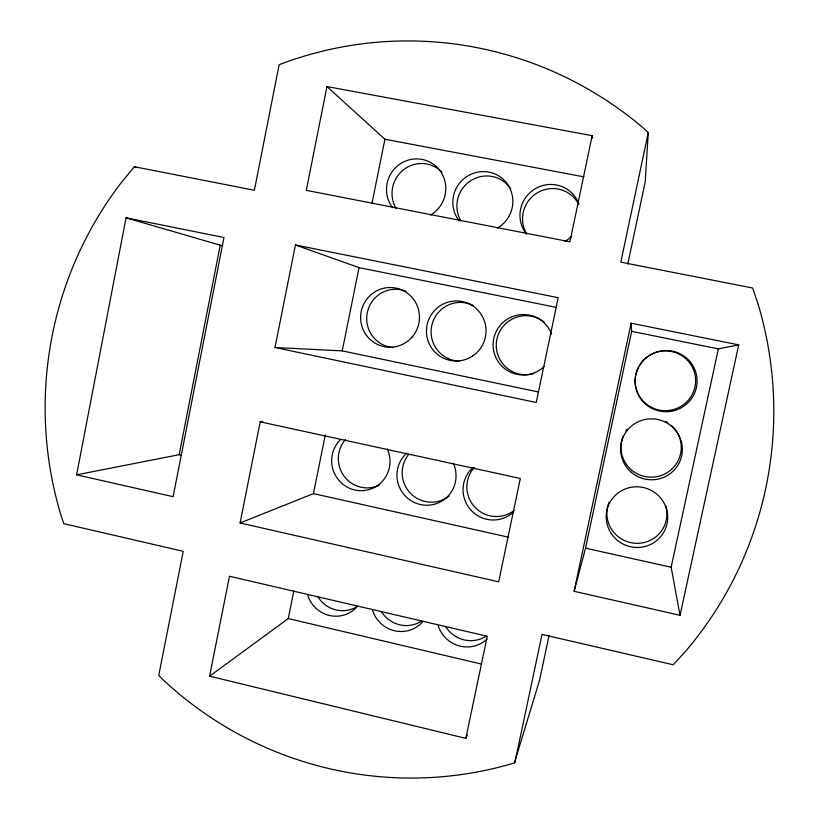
<?xml version="1.0" encoding="UTF-8"?>
<svg xmlns="http://www.w3.org/2000/svg" width="819" height="819" viewBox="0 0 819 819"><rect width="100%" height="100%" fill="white"/><g stroke="black" fill="none" stroke-linecap="round" stroke-linejoin="round"><path stroke-width="1.23" d="M549.068 635.452L539.578 680.2L514.414 762.939A368.734 364.158 78.9 0 1 163.554 680.261L158.753 675.48L183.221 551.32L63.821 523.679L60.299 513.032A368.734 364.158 78.9 0 1 121.038 182.954L134.367 166.728L254.381 190.274L279.115 64.752L280.047 64.363A368.734 364.158 78.9 0 1 643.427 128.092L648.269 132.524L645.208 181.89L627.794 264.046M76.607 474.825L126.044 217.813L223.976 237.51L173.116 496.693L76.607 474.825L179.146 454.699L181.623 455.251M179.146 454.699L220.239 245.198L126.044 217.813M209.592 676.166L229.484 576.238L487.254 636.261L465.847 738.369L209.592 676.166L288.257 618.57L293.816 590.97M260.217 421.826L520.321 478.46L498.658 581.828L240.09 522.972L260.217 421.826L262.715 421.457M275.01 347.512L295.424 244.983L558.21 297.676L536.24 402.498L275.01 347.512L342.24 350.88L538.636 392.014M326.955 86.568L306.296 190.336L569.922 241.8L592.168 135.667L326.955 86.568L384.92 139.24L583.927 176.863M240.09 522.972L313.452 493.622L325.276 434.991M342.24 350.88L359.029 267.629L295.424 244.983M371.959 203.522L384.92 139.24M514.823 762.796L542.014 634.397L673.167 664.772L685.175 651.74A368.734 364.158 78.9 0 0 757.913 303.521L752.62 288.001L620.822 262.152L648.269 132.524M574.119 591.298L631.121 323.208L738.707 344.881L680.036 615.335L574.119 591.298L585.544 548.157L631.654 331.347L631.121 323.208M680.036 615.335L671.15 567.229L718.355 348.884L738.707 344.881M465.847 738.369L467.414 734.909M359.029 267.629L556.47 307.401M220.239 245.198L222.717 245.7M631.654 331.347L718.355 348.884M585.544 548.157L671.15 567.229M313.452 493.622L508.128 537.11M288.257 618.57L481.511 664.086M134.367 166.728L136.732 167.67M592.168 135.667L592.608 138.135M544.144 366.492A30.262 30.139 -54.2 0 1 498.843 362.592A30.262 30.139 -54.2 0 1 509.029 318.171A30.262 30.139 -54.2 0 1 551.566 334.142M387.326 448.904A29.668 29.136 72.5 0 1 375.901 486.599A29.668 29.136 72.5 0 1 337.623 478.767A29.668 29.136 72.5 0 1 340.735 439.383M453.327 463.278A29.863 29.474 63.9 0 1 441.502 501.289A29.863 29.474 63.9 0 1 402.672 492.843A29.863 29.474 63.9 0 1 406.715 453.132M513.677 511.885A30.098 29.781 49 0 1 471.038 510.206A30.098 29.781 49 0 1 472.962 467.547M487.008 639.127A30.068 29.371 47.3 0 1 438.226 625.839M422.328 622.133A29.812 29.095 55.1 0 1 372.614 610.554M356.9 606.889A29.586 28.788 61.6 0 1 307.78 595.454M396.109 208.384A29.515 28.89 -65.4 0 1 403.542 169.758A29.515 28.89 -65.4 0 1 442.096 172.379M460.995 221.058A29.73 29.197 -57.4 0 1 470.69 180.712A29.73 29.197 -57.4 0 1 510.78 188.902M526.771 234.039A29.975 29.494 -46.7 0 1 537.899 192.496A29.975 29.494 -46.7 0 1 578.787 204.463M392.618 207.688A30.201 29.535 -65.7 0 1 399.293 164.506A30.201 29.535 -65.7 0 1 441.359 172.717A30.201 29.535 -65.7 0 1 430.466 215.069M458.998 220.649A30.426 29.863 -57.8 0 1 465.806 177.211A30.426 29.863 -57.8 0 1 508.384 185.524A30.426 29.863 -57.8 0 1 497.307 228.122M526.187 233.763A30.682 30.17 -47.1 0 1 535.698 188.472A30.682 30.17 -47.1 0 1 578.869 203.839M571.386 236.527A30.682 30.17 -47.1 0 1 564.977 241.339M393.315 347.573A29.208 28.778 -82.2 0 1 367.424 312.029A29.208 28.778 -82.2 0 1 406.05 291.257M459.275 361.107A29.382 29.126 -76.4 0 1 431.992 324.641A29.382 29.126 -76.4 0 1 473.29 305.456M533.845 373.597A29.576 29.464 -52.5 0 1 496.887 339.271A29.576 29.464 -52.5 0 1 544.563 322.389M514.158 510.493A29.423 29.126 48.5 0 1 474.262 467.557M448.976 496.109A29.197 28.829 63.7 0 1 408.691 454.412M379.279 485.165A29.003 28.511 72.4 0 1 345.516 439.537M486.036 636.291A29.392 28.737 47 0 1 445.874 626.934M421.345 621.222A29.156 28.46 54.8 0 1 381.654 611.977M357.412 606.326A28.931 28.174 61.5 0 1 318.181 597.194M671.211 425.286A30.16 29.76 7.8 0 1 675.665 464.742A30.16 29.76 7.8 0 1 636.476 473.382A30.16 29.76 7.8 0 1 623.249 435.862M625.88 430.989A30.16 29.76 7.8 0 1 627.19 429.166M665.693 421.396A30.16 29.76 7.8 0 1 667.628 422.553M665.765 505.804A30.088 29.607 19.5 0 1 635.155 543.263A30.088 29.607 19.5 0 1 609.152 502.016M412.08 337.09A29.873 29.423 -82.5 0 0 395.915 288.093A29.873 29.423 -82.5 0 0 362.131 326.965A29.873 29.423 -82.5 0 0 412.08 337.09M472.655 355.999A30.047 29.791 -77 0 0 469.594 304.074A30.047 29.791 -77 0 0 426.494 332.883A30.047 29.791 -77 0 0 472.655 355.999M652.057 408.435A30.989 30.579 -6.6 0 0 697.061 379.432A30.989 30.579 -6.6 0 0 649.232 355.538A30.989 30.579 -6.6 0 0 652.057 408.435M630.845 471.867A30.866 30.457 8.2 0 0 681.684 455.763A30.866 30.457 8.2 0 0 641.963 420.301A30.866 30.457 8.2 0 0 630.845 471.867M611.169 533.374A30.794 30.293 19.8 0 0 664.332 531.203A30.794 30.293 19.8 0 0 635.37 486.803A30.794 30.293 19.8 0 0 611.169 533.374M651.648 407.452A30.283 29.883 -6.6 0 0 695.607 379.115A30.283 29.883 -6.6 0 0 648.883 355.774A30.283 29.883 -6.6 0 0 651.648 407.452"/></g></svg>
